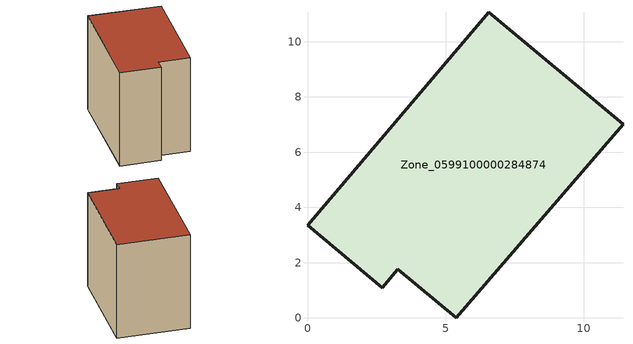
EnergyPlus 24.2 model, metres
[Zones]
Zone_0599100000284874
 floor ground (C_G): 3.26,1.76 2.7,1.09 0,3.35 6.57,11.07 11.42,7.02 5.38,0 z0
 wall outside (C_F): 6.57,11.07 0,3.35 2.7,1.09 3.26,1.76 5.38,0 11.42,7.02 6.57,11.07 z0:8.74
 roof outside (C_R): 5.38,0 11.42,7.02 6.57,11.07 0,3.35 2.7,1.09 3.26,1.76 z8.74
[BUILDING]
Pand.0599100000284874: North Axis=0; Terrain=City; Loads Convergence Tolerance Value=0.04; Temperature Convergence Tolerance Value=0.4; Solar Distribution=FullExterior; Maximum Number of Warmup Days=25; Minimum Number of Warmup Days=1
[Site:Location]
Rotterdam.The.Hague.AP_ZH_NLD Design_Conditions: Latitude=51.96; Longitude=4.45; Time Zone=1; Elevation=-4.5
[SITE:GROUNDTEMPERATURE:BUILDINGSURFACE]
18, 18, 18, 18, 18, 18, 18, 18, 18, 18, 18, 18
[MATERIAL] Thermal Absorptance=0.9; Solar Absorptance=0.7; Visible Absorptance=0.7
Name | Roughness | Thickness | Conductivity | Density | Specific Heat
G.TI.1946-1964 | MediumSmooth | 0.15 | 1 | 540 | 1210
F.TI.1946-1964 | Rough | 0.3 | 0.857143 | 1920 | 840
R.TI.1946-1964 | MediumRough | 0.2 | 0.277778 | 1500 | 1000
[CONSTRUCTION]
C_G: G.TI.1946-1964
C_F: F.TI.1946-1964
C_R: R.TI.1946-1964
[ZONE]
Zone_0599100000284874: Type=1; Multiplier=1; Ceiling Height=Autocalculate; Volume=Autocalculate; Floor Area=autocalculate; Part of Total Floor Area=Yes
[ZONEINFILTRATION:DESIGNFLOWRATE]
Infil_Zone_0599100000284874: Zone or ZoneList or Space or SpaceList=Zone_0599100000284874; Schedule=AlwaysOn; Design Flow Rate Calculation Method=Flow/Area; Flow Rate per Floor Area=0.003; Constant Term Coefficient=1; Temperature Term Coefficient=0; Velocity Term Coefficient=0; Velocity Squared Term Coefficient=0
[HVACTEMPLATE:ZONE:IDEALLOADSAIRSYSTEM]
Zone_0599100000284874: Maximum Heating Supply Air Temperature=50; Minimum Cooling Supply Air Temperature=13; Maximum Heating Supply Air Humidity Ratio=0.0156; Minimum Cooling Supply Air Humidity Ratio=0.0077; Heating Limit=NoLimit; Cooling Limit=NoLimit; Dehumidification Control Type=ConstantSensibleHeatRatio; Cooling Sensible Heat Ratio=0.7; Dehumidification Setpoint=60; Humidification Control Type=None; Humidification Setpoint=30; Outdoor Air Method=None; Outdoor Air Flow Rate per Person=0.00944; Outdoor Air Flow Rate per Zone Floor Area=0; Outdoor Air Flow Rate per Zone=0; Demand Controlled Ventilation Type=None; Outdoor Air Economizer Type=NoEconomizer; Heat Recovery Type=None; Sensible Heat Recovery Effectiveness=0.7; Latent Heat Recovery Effectiveness=0.65
[ZONECONTROL:THERMOSTAT]
ThermostatControl_Zone_0599100000284874: Zone or ZoneList=Zone_0599100000284874; Control Type Schedule=DualSetpointControlType; Control 1=Thermostat_Zone_0599100000284874; Temperature Difference Between Cutout And Setpoint=0
[THERMOSTATSETPOINT:DUALSETPOINT]
Thermostat_Zone_0599100000284874: Heating Setpoint Temperature Schedule=HeatingSetpoint_Zone_0599100000284874; Cooling Setpoint Temperature Schedule=CoolingSetpoint_Zone_0599100000284874
[SCHEDULE:COMPACT]
HeatingSetpoint_Zone_0599100000284874: Through: 12/31, For: AllDays, Until: 24:00, 21
CoolingSetpoint_Zone_0599100000284874: Through: 12/31, For: AllDays, Until: 24:00, 24
DualSetpointControlType: Through: 12/31, For: AllDays, Until: 24:00, 4
AlwaysOn: Through: 12/31, For: AllDays, Until: 24:00, 1
